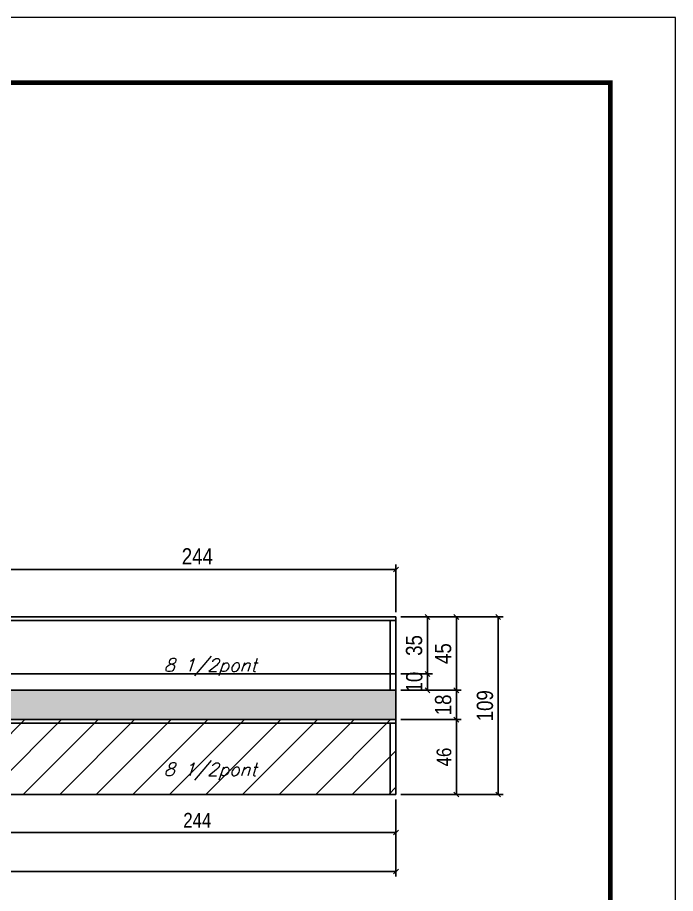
# Model space of a CAD drawing. Extents: x -10448 to -1189, y -11772 to 17235.
# Drawn here: x -4599 to -4195, y 15158 to 15696 of the extents above; entities that cross this region are included whole.
import ezdxf

# ---------------------------------------------------------------- set-up
doc = ezdxf.new("R2010")
doc.units = 0
doc.linetypes.add('DASHED', pattern=[0.75, 0.5, -0.25])
for name, color, linetype in [('COTA', 241, 'Continuous'), ('Painéis', 200, 'Continuous'), ('Reaproveitamento', 251, 'Continuous'), ('SARR_2.2x7', 40, 'Continuous'), ('SARR_3.5x7', 81, 'Continuous'), ('texto', 7, 'Continuous')]:
    doc.layers.add(name, color=color, linetype=linetype)
doc.layers.add('Folhas', color=255, linetype='Continuous', lineweight=9)
doc.layers.add('SARRAFO DE PRESSAO', color=251, linetype='DASHED', lineweight=9)
doc.styles.add('COTA TECNICA', font='techl___.ttf', dxfattribs={"height": 10})
doc.styles.add('COTA TECNICA-50', font='techl___.ttf', dxfattribs={"height": 9})
doc.styles.add('Romans', font='romans.shx')
doc.dimstyles.new('COTA PAINEL-50', dxfattribs={"dimtxt": 9, "dimasz": 3, "dimexe": 3, "dimexo": 3, "dimgap": 3, "dimtad": 1, "dimdec": 1, "dimzin": 12, "dimdsep": 46, "dimtxsty": 'COTA TECNICA-50', "dimblk1": 'OBLIQUE', "dimblk2": 'OBLIQUE', "dimsah": 1, "dimcen": 0.9, "dimclrd": 4, "dimclre": 4, "dimclrt": 240, "dimadec": 1, "dimazin": 3, "dimtfac": 1, "dimtdec": 1, "dimtmove": 0, "dimatfit": 3, "dimfxl": 1, "dimtolj": 1, "dimtzin": 12, "dimarcsym": 0})
doc.dimstyles.new('PAINEL', dxfattribs={"dimtxt": 10, "dimasz": 3, "dimexe": 3, "dimexo": 3, "dimgap": 3, "dimtad": 1, "dimdec": 1, "dimzin": 12, "dimdsep": 46, "dimtxsty": 'COTA TECNICA', "dimblk1": 'OBLIQUE', "dimblk2": 'OBLIQUE', "dimsah": 1, "dimcen": 0.9, "dimclrd": 4, "dimclre": 4, "dimclrt": 240, "dimadec": 1, "dimazin": 3, "dimtfac": 1, "dimtdec": 1, "dimtmove": 0, "dimatfit": 3, "dimfxl": 1, "dimtolj": 1, "dimtzin": 12, "dimarcsym": 0})

# ---------------------------------------------------------------- blocks, each defined once
blk = doc.blocks.new('9999999999')
at = {"layer": 'Folhas'}
blk.add_lwpolyline([(98138.98, 34190.21), (99623.98, 34190.21), (99623.98, 35240.21), (98138.98, 35240.21)], close=True, dxfattribs=at)
at = {"layer": 'Folhas', "color": 30, "const_width": 3}
blk.add_lwpolyline([(98213.98, 34230.21), (99583.98, 34230.21), (99583.98, 35200.21), (98213.98, 35200.21)], close=True, dxfattribs=at)
blk = doc.blocks.new('_Oblique')
at = {"color": 0, "linetype": 'ByBlock', "lineweight": -2}
blk.add_line((-0.5, -0.5), (0.5, 0.5), dxfattribs=at)
blk = doc.blocks.new('*D94')
at = {"layer": 'COTA', "color": 4, "linetype": 'ByBlock', "lineweight": -2, "transparency": 16777216}
for p, q in [((-4610.4, 15215.56), (-4610.4, 15192.2)), ((-4366.4, 15215.56), (-4366.4, 15192.2)), ((-4610.4, 15195.2), (-4366.4, 15195.2))]:
    blk.add_line(p, q, dxfattribs=at)
at = {"layer": 'Defpoints', "color": 0, "linetype": 'ByBlock', "transparency": 16777216}
for p in [(-4610.4, 15218.56), (-4366.4, 15218.56), (-4366.4, 15195.2)]:
    blk.add_point(p, dxfattribs=at)
at = {"layer": 'COTA', "color": 4, "linetype": 'ByBlock', "lineweight": -2, "transparency": 16777216, "xscale": 3, "yscale": 3, "zscale": 3, "rotation": 180}
blk.add_blockref('_Oblique', (-4610.4, 15195.2), dxfattribs=at)
at = {"layer": 'COTA', "color": 4, "linetype": 'ByBlock', "lineweight": -2, "transparency": 16777216, "xscale": 3, "yscale": 3, "zscale": 3}
blk.add_blockref('_Oblique', (-4366.4, 15195.2), dxfattribs=at)
at = {"layer": 'COTA', "color": 240, "linetype": 'ByBlock', "transparency": 16777216, "insert": (-4488.4, 15202.76), "char_height": 9, "attachment_point": 5, "style": 'COTA TECNICA-50'}
blk.add_mtext('\\A1;244', dxfattribs=at)
blk = doc.blocks.new('*D100')
at = {"layer": 'COTA', "color": 4, "linetype": 'ByBlock', "lineweight": -2, "transparency": 16777216}
for p, q in [((-5318.9, 15219.56), (-5318.9, 15168.27)), ((-4366.4, 15215.56), (-4366.4, 15168.27)), ((-5318.9, 15171.27), (-4366.4, 15171.27))]:
    blk.add_line(p, q, dxfattribs=at)
at = {"layer": 'Defpoints', "color": 0, "linetype": 'ByBlock', "transparency": 16777216}
for p in [(-5318.9, 15222.56), (-4366.4, 15218.56), (-4366.4, 15171.27)]:
    blk.add_point(p, dxfattribs=at)
at = {"layer": 'COTA', "color": 4, "linetype": 'ByBlock', "lineweight": -2, "transparency": 16777216, "xscale": 3, "yscale": 3, "zscale": 3, "rotation": 180}
blk.add_blockref('_Oblique', (-5318.9, 15171.27), dxfattribs=at)
at = {"layer": 'COTA', "color": 4, "linetype": 'ByBlock', "lineweight": -2, "transparency": 16777216, "xscale": 3, "yscale": 3, "zscale": 3}
blk.add_blockref('_Oblique', (-4366.4, 15171.27), dxfattribs=at)
at = {"layer": 'COTA', "color": 240, "linetype": 'ByBlock', "transparency": 16777216, "insert": (-4842.65, 15178.9), "char_height": 9, "attachment_point": 5, "style": 'COTA TECNICA-50'}
blk.add_mtext('\\A1;952.5', dxfattribs=at)
blk = doc.blocks.new('*D96')
at = {"layer": 'COTA', "color": 4, "linetype": 'ByBlock', "lineweight": -2, "transparency": 16777216}
for p, q in [((-4363.4, 15264.56), (-4326.3, 15264.56)), ((-4329.3, 15218.56), (-4329.3, 15264.56)), ((-4363.4, 15218.56), (-4326.3, 15218.56))]:
    blk.add_line(p, q, dxfattribs=at)
at = {"layer": 'Defpoints', "color": 0, "linetype": 'ByBlock', "transparency": 16777216}
for p in [(-4366.4, 15264.56), (-4329.3, 15264.56), (-4366.4, 15218.56)]:
    blk.add_point(p, dxfattribs=at)
at = {"layer": 'COTA', "color": 4, "linetype": 'ByBlock', "lineweight": -2, "transparency": 16777216, "xscale": 3, "yscale": 3, "zscale": 3}
for p, rotation in [((-4329.3, 15264.56), 90), ((-4329.3, 15218.56), 270)]:
    blk.add_blockref('_Oblique', p, dxfattribs=dict(at, rotation=rotation))
at = {"layer": 'COTA', "color": 240, "linetype": 'ByBlock', "transparency": 16777216, "insert": (-4336.89, 15241.56), "char_height": 9, "attachment_point": 5, "rotation": 90, "style": 'COTA TECNICA-50'}
blk.add_mtext('\\A1;46', dxfattribs=at)
blk = doc.blocks.new('*D117')
at = {"layer": 'COTA', "color": 4, "lineweight": -2, "transparency": 16777216}
for p, q in [((-4363.4, 15327.56), (-4326.3, 15327.56)), ((-4329.3, 15282.56), (-4329.3, 15327.56)), ((-4363.4, 15282.56), (-4326.3, 15282.56))]:
    blk.add_line(p, q, dxfattribs=at)
at = {"layer": 'Defpoints', "color": 0, "transparency": 16777216}
for p in [(-4366.4, 15327.56), (-4329.3, 15327.56), (-4366.4, 15282.56)]:
    blk.add_point(p, dxfattribs=at)
at = {"layer": 'COTA', "color": 4, "lineweight": -2, "transparency": 16777216, "xscale": 3, "yscale": 3, "zscale": 3}
for p, rotation in [((-4329.3, 15327.56), 90), ((-4329.3, 15282.56), 270)]:
    blk.add_blockref('_Oblique', p, dxfattribs=dict(at, rotation=rotation))
at = {"layer": 'COTA', "color": 240, "transparency": 16777216, "insert": (-4337.41, 15305.06), "char_height": 10, "attachment_point": 5, "rotation": 90, "style": 'COTA TECNICA'}
blk.add_mtext('\\A1;45', dxfattribs=at)
blk = doc.blocks.new('*D118')
at = {"layer": 'COTA', "color": 4, "lineweight": -2, "transparency": 16777216}
for p, q in [((-4363.4, 15327.56), (-4300.63, 15327.56)), ((-4303.63, 15327.56), (-4303.63, 15218.56)), ((-4363.4, 15218.56), (-4300.63, 15218.56))]:
    blk.add_line(p, q, dxfattribs=at)
at = {"layer": 'Defpoints', "color": 0, "transparency": 16777216}
for p in [(-4366.4, 15327.56), (-4366.4, 15218.56), (-4303.63, 15218.56)]:
    blk.add_point(p, dxfattribs=at)
at = {"layer": 'COTA', "color": 4, "lineweight": -2, "transparency": 16777216, "xscale": 3, "yscale": 3, "zscale": 3}
for p, rotation in [((-4303.63, 15327.56), 90), ((-4303.63, 15218.56), 270)]:
    blk.add_blockref('_Oblique', p, dxfattribs=dict(at, rotation=rotation))
at = {"layer": 'COTA', "color": 240, "transparency": 16777216, "insert": (-4311.76, 15273.06), "char_height": 10, "attachment_point": 5, "rotation": 90, "style": 'COTA TECNICA'}
blk.add_mtext('\\A1;109', dxfattribs=at)
blk = doc.blocks.new('*D121')
at = {"layer": 'COTA', "color": 4, "lineweight": -2, "transparency": 16777216}
for p, q in [((-4363.4, 15282.56), (-4326.3, 15282.56)), ((-4329.3, 15264.56), (-4329.3, 15282.56)), ((-4363.4, 15264.56), (-4326.3, 15264.56))]:
    blk.add_line(p, q, dxfattribs=at)
at = {"layer": 'Defpoints', "color": 0, "transparency": 16777216}
for p in [(-4366.4, 15282.56), (-4329.3, 15282.56), (-4366.4, 15264.56)]:
    blk.add_point(p, dxfattribs=at)
at = {"layer": 'COTA', "color": 4, "lineweight": -2, "transparency": 16777216, "xscale": 3, "yscale": 3, "zscale": 3}
for p, rotation in [((-4329.3, 15282.56), 90), ((-4329.3, 15264.56), 270)]:
    blk.add_blockref('_Oblique', p, dxfattribs=dict(at, rotation=rotation))
at = {"layer": 'COTA', "color": 240, "transparency": 16777216, "insert": (-4337.39, 15273.56), "char_height": 10, "attachment_point": 5, "rotation": 90, "style": 'COTA TECNICA'}
blk.add_mtext('\\A1;18', dxfattribs=at)
blk = doc.blocks.new('*D129')
at = {"layer": 'COTA', "color": 4, "lineweight": -2, "transparency": 16777216}
for p, q in [((-4610.4, 15330.56), (-4610.4, 15359.72)), ((-4610.4, 15356.72), (-4366.4, 15356.72)), ((-4366.4, 15330.56), (-4366.4, 15359.72))]:
    blk.add_line(p, q, dxfattribs=at)
at = {"layer": 'Defpoints', "color": 0, "transparency": 16777216}
for p in [(-4366.4, 15356.72), (-4610.4, 15327.56), (-4366.4, 15327.56)]:
    blk.add_point(p, dxfattribs=at)
at = {"layer": 'COTA', "color": 4, "lineweight": -2, "transparency": 16777216, "xscale": 3, "yscale": 3, "zscale": 3, "rotation": 180}
blk.add_blockref('_Oblique', (-4610.4, 15356.72), dxfattribs=at)
at = {"layer": 'COTA', "color": 4, "lineweight": -2, "transparency": 16777216, "xscale": 3, "yscale": 3, "zscale": 3}
blk.add_blockref('_Oblique', (-4366.4, 15356.72), dxfattribs=at)
at = {"layer": 'COTA', "color": 240, "transparency": 16777216, "insert": (-4488.4, 15364.79), "char_height": 10, "attachment_point": 5, "style": 'COTA TECNICA'}
blk.add_mtext('\\A1;244', dxfattribs=at)
blk = doc.blocks.new('*D737')
at = {"layer": 'COTA', "color": 4, "lineweight": -2, "transparency": 16777216}
for p, q in [((-4363.4, 15327.56), (-4344.04, 15327.56)), ((-4347.04, 15327.56), (-4347.04, 15292.56)), ((-4363.4, 15292.56), (-4344.04, 15292.56))]:
    blk.add_line(p, q, dxfattribs=at)
at = {"layer": 'Defpoints', "color": 0, "transparency": 16777216}
for p in [(-4366.4, 15327.56), (-4366.4, 15292.56), (-4347.04, 15292.56)]:
    blk.add_point(p, dxfattribs=at)
at = {"layer": 'COTA', "color": 4, "lineweight": -2, "transparency": 16777216, "xscale": 3, "yscale": 3, "zscale": 3}
for p, rotation in [((-4347.04, 15327.56), 90), ((-4347.04, 15292.56), 270)]:
    blk.add_blockref('_Oblique', p, dxfattribs=dict(at, rotation=rotation))
at = {"layer": 'COTA', "color": 240, "transparency": 16777216, "insert": (-4355.26, 15310.06), "char_height": 10, "attachment_point": 5, "rotation": 90, "style": 'COTA TECNICA'}
blk.add_mtext('\\A1;35', dxfattribs=at)
blk = doc.blocks.new('*D738')
at = {"layer": 'COTA', "color": 4, "lineweight": -2, "transparency": 16777216}
for p, q in [((-4363.4, 15292.56), (-4344.04, 15292.56)), ((-4347.04, 15292.56), (-4347.04, 15282.56)), ((-4363.4, 15282.56), (-4344.04, 15282.56))]:
    blk.add_line(p, q, dxfattribs=at)
at = {"layer": 'Defpoints', "color": 0, "transparency": 16777216}
for p in [(-4366.4, 15292.56), (-4366.4, 15282.56), (-4347.04, 15282.56)]:
    blk.add_point(p, dxfattribs=at)
at = {"layer": 'COTA', "color": 4, "lineweight": -2, "transparency": 16777216, "xscale": 3, "yscale": 3, "zscale": 3}
for p, rotation in [((-4347.04, 15292.56), 90), ((-4347.04, 15282.56), 270)]:
    blk.add_blockref('_Oblique', p, dxfattribs=dict(at, rotation=rotation))
at = {"layer": 'COTA', "color": 240, "transparency": 16777216, "insert": (-4355.14, 15287.56), "char_height": 10, "attachment_point": 5, "rotation": 90, "style": 'COTA TECNICA'}
blk.add_mtext('\\A1;10', dxfattribs=at)

msp = doc.modelspace()

# ---------------------------------------------------------------- hatches: boundary and pattern name
at = {"layer": 'COTA', "linetype": 'ByBlock'}
h = msp.add_hatch(dxfattribs=at)
h.set_pattern_fill('AR-CONC', color=256, scale=0.03)
h.paths.add_polyline_path([(-4366.4, 15282.56), (-5508.94, 15282.56), (-5508.94, 15264.56), (-5345.94, 15264.56), (-5345.94, 15222.56), (-5318.9, 15222.56), (-5318.9, 15264.56), (-4854.4, 15264.56), (-4366.4, 15264.56)])
at = {"layer": 'Reaproveitamento'}
h = msp.add_hatch(dxfattribs=at)
h.set_pattern_fill('ANSI31', color=256, scale=5)
h.set_pattern_definition([(45, (0, -32.48), (-11.22532, 11.22532), [])])
h.paths.add_polyline_path([(-4366.4, 15218.56), (-4366.4, 15264.56), (-4610.4, 15264.56), (-4610.4, 15218.56)])

# ---------------------------------------------------------------- linework, layer by layer
at = {"layer": 'COTA', "linetype": 'ByBlock'}
msp.add_line((-4366.4, 15264.56), (-4366.4, 15282.56), dxfattribs=at)
at = {"layer": 'Painéis'}
for p, q in [((-4366.4, 15327.56), (-5508.94, 15327.56)), ((-4366.4, 15282.56), (-4366.4, 15327.56)), ((-4366.4, 15292.56), (-5508.94, 15292.56)), ((-4366.4, 15282.56), (-5508.94, 15282.56))]:
    msp.add_line(p, q, dxfattribs=at)
at = {"layer": 'Painéis', "linetype": 'Continuous'}
msp.add_line((-4366.4, 15264.56), (-4366.4, 15218.56), dxfattribs=at)
for points in [[(-4366.4, 15264.56), (-4854.4, 15264.56), (-5318.9, 15264.56)], [(-4851.4, 15218.56), (-4366.4, 15218.56)]]:
    msp.add_lwpolyline(points, dxfattribs=at)
at = {"layer": 'SARR_2.2x7', "linetype": 'Continuous'}
for p, q in [((-4610.4, 15325.36), (-4366.4, 15325.36)), ((-4610.4, 15262.36), (-4366.4, 15262.36))]:
    msp.add_line(p, q, dxfattribs=at)
at = {"layer": 'SARR_3.5x7'}
for p, q in [((-4369.9, 15325.36), (-4369.9, 15282.56)), ((-4369.9, 15262.36), (-4369.9, 15218.56))]:
    msp.add_line(p, q, dxfattribs=at)

# ---------------------------------------------------------------- block references
at = {"layer": 'SARRAFO DE PRESSAO', "color": 6, "linetype": 'ByBlock'}
msp.add_blockref('9999999999', (-103818.76, -19544.55), dxfattribs=at)

# ---------------------------------------------------------------- texts
at = {"layer": 'texto', "color": 2, "char_height": 8, "attachment_point": 5, "style": 'Romans'}
for insert in [(-4480.54, 15296.66), (-4480.54, 15232.66)]:
    msp.add_mtext('{\\Q19;\\C256;8 1/2pont}', dxfattribs=dict(at, insert=insert))

# ---------------------------------------------------------------- dimensions: what is measured, and where the dimension line sits
at = {"layer": 'COTA'}
dim = msp.add_linear_dim(base=(-4366.4, 15356.72), p1=(-4610.4, 15327.56), p2=(-4366.4, 15327.56), dimstyle='PAINEL', override={"dimtmove": 1}, dxfattribs=at)
dim.commit()
dim.dimension.update_dxf_attribs({"geometry": '*D129', "text_midpoint": (-4488.4, 15364.79)})
for base, p1, p2, picture, middle in [((-4329.3, 15327.56), (-4366.4, 15282.56), (-4366.4, 15327.56), '*D117', (-4337.41, 15305.06)), ((-4303.63, 15218.56), (-4366.4, 15327.56), (-4366.4, 15218.56), '*D118', (-4311.76, 15273.06)), ((-4347.04, 15292.56), (-4366.4, 15327.56), (-4366.4, 15292.56), '*D737', (-4355.26, 15310.06)), ((-4329.3, 15282.56), (-4366.4, 15264.56), (-4366.4, 15282.56), '*D121', (-4337.39, 15273.56))]:
    dim = msp.add_linear_dim(base=base, p1=p1, p2=p2, angle=90, dimstyle='PAINEL', dxfattribs=at)
    dim.commit()
    dim.dimension.update_dxf_attribs({"geometry": picture, "text_midpoint": middle})
dim = msp.add_linear_dim(base=(-4347.04, 15282.56), p1=(-4366.4, 15292.56), p2=(-4366.4, 15282.56), angle=90, dimstyle='PAINEL', dxfattribs=at)
dim.commit()
dim.dimension.update_dxf_attribs({"geometry": '*D738', "text_midpoint": (-4347.04, 15287.56), "dimtype": 160})
at = {"layer": 'COTA', "linetype": 'ByBlock'}
dim = msp.add_linear_dim(base=(-4329.3, 15264.56), p1=(-4366.4, 15218.56), p2=(-4366.4, 15264.56), angle=90, dimstyle='COTA PAINEL-50', dxfattribs=at)
dim.commit()
dim.dimension.update_dxf_attribs({"geometry": '*D96', "text_midpoint": (-4336.89, 15241.56)})
for base, p1, picture, middle in [((-4366.4, 15171.27), (-5318.9, 15222.56), '*D100', (-4842.65, 15178.9)), ((-4366.4, 15195.2), (-4610.4, 15218.56), '*D94', (-4488.4, 15202.76))]:
    dim = msp.add_linear_dim(base=base, p1=p1, p2=(-4366.4, 15218.56), dimstyle='COTA PAINEL-50', override={"dimarcsym": 1}, dxfattribs=at)
    dim.commit()
    dim.dimension.update_dxf_attribs({"geometry": picture, "text_midpoint": middle})

doc.saveas('drawing.dxf')
